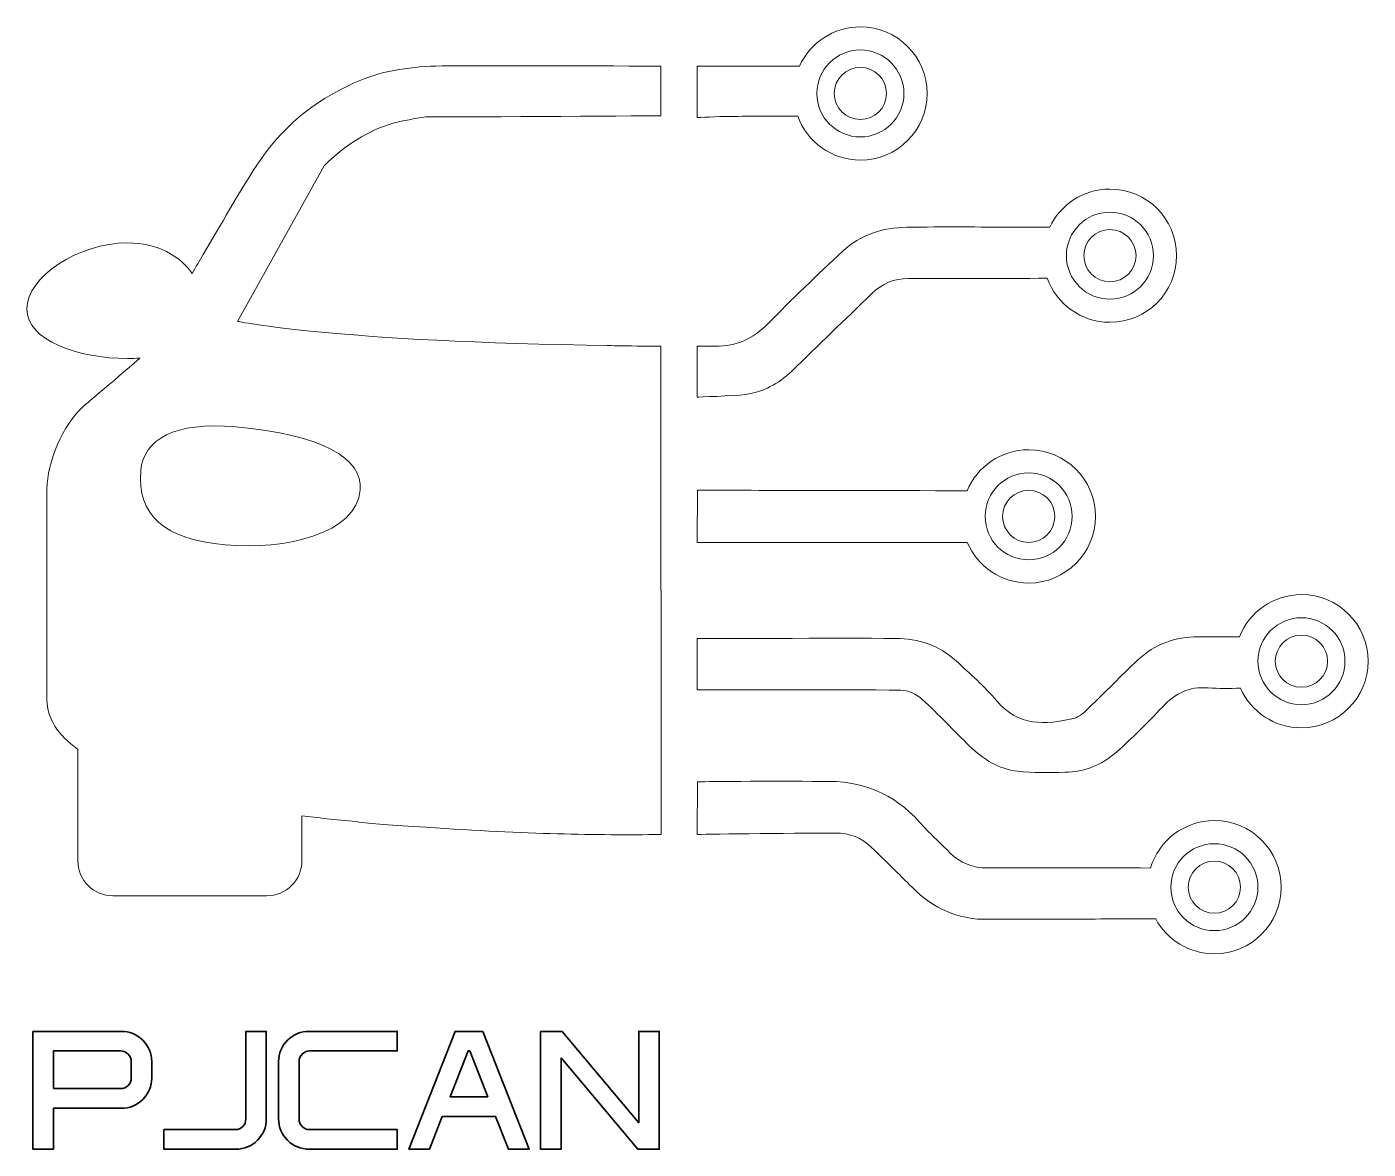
# Model space of a CAD drawing. Extents: x 56 to 456, y -453 to -118.
import ezdxf

# ---------------------------------------------------------------- set-up
doc = ezdxf.new("R2010")
doc.units = 0
doc.header["$MEASUREMENT"] = 0
doc.layers.add('Слой 1', color=7, linetype='Continuous', lineweight=0)

msp = doc.modelspace()

# ---------------------------------------------------------------- linework, layer by layer
at = {"layer": 'Слой 1', "color": 250, "lineweight": 35, "true_color": 0x1d1d1b}
for points in [[(191.94, -417.42), (205.76, -452.58), (199.6, -452.58), (195.77, -442.81), (179.9, -442.81), (176.07, -452.58), (169.92, -452.58), (183.73, -417.42)], [(215.3, -425.31), (215.3, -452.58), (209.2, -452.58), (209.2, -417.42), (215.62, -417.42), (238.5, -444.69), (238.5, -417.42), (244.6, -417.42), (244.6, -452.58), (238.18, -452.58)], [(187.57, -423.28), (182.22, -436.95), (193.45, -436.95), (188.1, -423.28)]]:
    msp.add_lwpolyline(points, close=True, dxfattribs=at)
at = {"layer": 'Слой 1'}
for points, knots in [([(265.43, -144.45), (272.26, -144.38), (279.09, -144.41), (285.9, -144.42), (288.69, -152.03), (295.98, -157.47), (304.57, -157.47), (315.56, -157.47), (324.47, -148.57), (324.47, -137.59), (324.47, -126.62), (315.56, -117.72), (304.57, -117.72), (296.48, -117.72), (289.54, -122.54), (286.42, -129.46), (276.5, -129.46), (255.91, -129.46), (255.91, -129.46), (255.91, -129.46), (255.95, -144.81), (255.95, -144.81), (255.95, -144.81), (262.46, -144.49), (265.43, -144.45)], [0, 0, 0, 0, 1, 1, 1, 2, 2, 2, 3, 3, 3, 4, 4, 4, 5, 5, 5, 6, 6, 6, 7, 7, 7, 8, 8, 8, 8]), ([(304.57, -124.63), (311.74, -124.63), (317.55, -130.43), (317.55, -137.59), (317.55, -144.75), (311.74, -150.56), (304.57, -150.56), (297.4, -150.56), (291.59, -144.75), (291.59, -137.59), (291.59, -130.43), (297.4, -124.63), (304.57, -124.63)], [0, 0, 0, 0, 1, 1, 1, 2, 2, 2, 3, 3, 3, 4, 4, 4, 4]), ([(245.05, -212.99), (235.3, -212.98), (225.4, -212.74), (230.38, -212.8), (148.18, -211.76), (118.82, -205.6), (118.82, -205.6), (118.82, -205.6), (144.71, -159.15), (144.71, -159.15), (150.82, -153.03), (157.71, -148.71), (165.5, -146.38), (168.3, -145.73), (171.44, -145.13), (175.02, -144.58), (189.05, -144.65), (245.04, -144.26), (245.04, -144.26), (245.04, -144.26), (245.05, -129.46), (245.05, -129.46), (245.05, -129.46), (184.97, -129.18), (177.96, -129.42), (169.45, -129.71), (161.4, -130.94), (153.62, -134.43), (141.52, -139.84), (131.77, -148.01), (124.6, -158.98), (118.93, -167.65), (113.9, -176.71), (108.63, -185.63), (107.52, -187.52), (106.41, -189.4), (105.29, -191.29), (101.59, -186.07), (95.03, -182.18), (86, -182.18), (71.42, -182.18), (56, -192.31), (56, -201.84), (56, -211.36), (71.42, -216.68), (86, -216.68), (87.28, -216.68), (88.48, -216.62), (89.66, -216.54), (81.19, -224.04), (72.8, -230.95), (72.8, -230.95), (66.87, -236.45), (62.01, -247.57), (62.01, -255.66), (62.01, -255.66), (62.01, -318.53), (62.01, -318.53), (62.01, -324.01), (65.22, -328.93), (71.21, -333.3), (71.21, -333.3), (71.21, -366.54), (71.21, -366.54), (71.21, -372.28), (75.9, -376.98), (81.63, -376.98), (81.63, -376.98), (127.61, -376.98), (127.61, -376.98), (133.34, -376.98), (138.03, -372.28), (138.03, -366.54), (138.03, -366.54), (138.03, -353.08), (138.03, -353.08), (142.48, -353.7), (148.05, -354.3), (154.21, -354.86), (158.49, -355.44), (165.08, -356), (174.98, -356.5), (205.87, -358.66), (225.32, -358.89), (245.16, -358.71), (245.16, -358.71), (245.05, -212.99), (245.05, -212.99)], [0, 0, 0, 0, 1, 1, 1, 2, 2, 2, 3, 3, 3, 4, 4, 4, 5, 5, 5, 6, 6, 6, 7, 7, 7, 8, 8, 8, 9, 9, 9, 10, 10, 10, 11, 11, 11, 12, 12, 12, 13, 13, 13, 14, 14, 14, 15, 15, 15, 16, 16, 16, 17, 17, 17, 18, 18, 18, 19, 19, 19, 20, 20, 20, 21, 21, 21, 22, 22, 22, 23, 23, 23, 24, 24, 24, 25, 25, 25, 26, 26, 26, 27, 27, 27, 28, 28, 28, 29, 29, 29, 29]), ([(304.57, -145.37), (308.87, -145.37), (312.36, -141.89), (312.36, -137.59), (312.36, -133.3), (308.87, -129.82), (304.57, -129.82), (300.27, -129.82), (296.78, -133.3), (296.78, -137.59), (296.78, -141.89), (300.27, -145.37), (304.57, -145.37)], [0, 0, 0, 0, 1, 1, 1, 2, 2, 2, 3, 3, 3, 4, 4, 4, 4]), ([(299.29, -184.67), (291.67, -191.75), (284.17, -198.98), (276.88, -206.4), (272.5, -210.86), (267.69, -213.04), (261.27, -213.01), (259.63, -213.01), (255.95, -213), (255.95, -213), (255.95, -213), (255.95, -228.18), (255.95, -228.18), (255.95, -228.18), (266.66, -227.87), (270.32, -227.4), (275.6, -226.71), (280.19, -224.18), (284.02, -220.51), (292.05, -212.83), (299.97, -205.03), (307.96, -197.3), (311, -194.36), (314.64, -192.8), (318.93, -192.8), (332.71, -192.81), (346.5, -192.91), (360.28, -192.71), (363.04, -200.38), (370.36, -205.87), (378.99, -205.87), (389.98, -205.87), (398.89, -196.97), (398.89, -185.99), (398.89, -175.02), (389.98, -166.12), (378.99, -166.12), (371.05, -166.12), (364.21, -170.77), (361.02, -177.49), (357.57, -177.45), (354.11, -177.47), (350.65, -177.47), (339.93, -177.47), (329.2, -177.35), (318.47, -177.51), (311.29, -177.62), (304.61, -179.72), (299.29, -184.67)], [0, 0, 0, 0, 1, 1, 1, 2, 2, 2, 3, 3, 3, 4, 4, 4, 5, 5, 5, 6, 6, 6, 7, 7, 7, 8, 8, 8, 9, 9, 9, 10, 10, 10, 11, 11, 11, 12, 12, 12, 13, 13, 13, 14, 14, 14, 15, 15, 15, 16, 16, 16, 16]), ([(378.99, -173.03), (386.16, -173.03), (391.97, -178.83), (391.97, -185.99), (391.97, -193.15), (386.16, -198.96), (378.99, -198.96), (371.82, -198.96), (366.01, -193.15), (366.01, -185.99), (366.01, -178.83), (371.82, -173.03), (378.99, -173.03)], [0, 0, 0, 0, 1, 1, 1, 2, 2, 2, 3, 3, 3, 4, 4, 4, 4]), ([(378.99, -193.77), (383.29, -193.77), (386.77, -190.29), (386.77, -185.99), (386.77, -181.7), (383.29, -178.21), (378.99, -178.21), (374.69, -178.21), (371.2, -181.7), (371.2, -185.99), (371.2, -190.29), (374.69, -193.77), (378.99, -193.77)], [0, 0, 0, 0, 1, 1, 1, 2, 2, 2, 3, 3, 3, 4, 4, 4, 4]), ([(155.43, -255.84), (154.27, -269.08), (133.19, -273.86), (115.12, -272.28), (97.05, -270.7), (88.83, -263.35), (89.99, -250.12), (90.81, -240.79), (100.13, -235.47), (118.2, -237.05), (144.08, -239.32), (156.24, -246.52), (155.43, -255.84)], [0, 0, 0, 0, 1, 1, 1, 2, 2, 2, 3, 3, 3, 4, 4, 4, 4]), ([(354.76, -283.66), (365.75, -283.66), (374.66, -274.76), (374.66, -263.78), (374.66, -252.8), (365.75, -243.9), (354.76, -243.9), (346.48, -243.9), (339.39, -248.94), (336.39, -256.12), (334.85, -256.2), (333.29, -256.12), (331.74, -256.12), (279.56, -256.01), (255.99, -255.98), (255.99, -255.98), (255.99, -255.98), (255.91, -271.58), (255.91, -271.58), (255.91, -271.58), (309.63, -271.58), (336.45, -271.58), (339.49, -278.68), (346.54, -283.66), (354.76, -283.66)], [0, 0, 0, 0, 1, 1, 1, 2, 2, 2, 3, 3, 3, 4, 4, 4, 5, 5, 5, 6, 6, 6, 7, 7, 7, 8, 8, 8, 8]), ([(354.76, -250.81), (361.93, -250.81), (367.74, -256.62), (367.74, -263.78), (367.74, -270.94), (361.93, -276.74), (354.76, -276.74), (347.59, -276.74), (341.78, -270.94), (341.78, -263.78), (341.78, -256.62), (347.59, -250.81), (354.76, -250.81)], [0, 0, 0, 0, 1, 1, 1, 2, 2, 2, 3, 3, 3, 4, 4, 4, 4]), ([(354.76, -271.56), (359.06, -271.56), (362.55, -268.07), (362.55, -263.78), (362.55, -259.48), (359.06, -256), (354.76, -256), (350.46, -256), (346.97, -259.48), (346.97, -263.78), (346.97, -268.07), (350.46, -271.56), (354.76, -271.56)], [0, 0, 0, 0, 1, 1, 1, 2, 2, 2, 3, 3, 3, 4, 4, 4, 4]), ([(436.1, -287.11), (427.68, -287.11), (420.5, -292.34), (417.59, -299.72), (413.53, -299.68), (409.47, -299.71), (405.42, -299.7), (398.48, -299.68), (392.35, -301.89), (387.31, -306.62), (382.31, -311.32), (377.56, -316.28), (372.6, -321.02), (371.31, -322.25), (369.8, -323.67), (368.17, -324.06), (359.74, -326.03), (351.68, -326.45), (345.23, -318.84), (341.57, -314.53), (337.3, -310.72), (333.11, -306.88), (328.05, -302.26), (321.9, -300.18), (315.06, -300.17), (298.78, -300.14), (255.95, -300.19), (255.95, -300.19), (255.95, -300.19), (255.86, -315.5), (255.86, -315.5), (255.86, -315.5), (299.66, -315.47), (316.65, -315.63), (318.81, -315.65), (321.39, -316.88), (323.02, -318.37), (327.92, -322.81), (332.4, -327.71), (337.14, -332.32), (341.14, -336.21), (345.83, -339.17), (351.44, -339.82), (356.09, -340.35), (360.85, -340.16), (365.56, -340.13), (371.43, -340.1), (376.62, -337.91), (380.92, -334.1), (385.7, -329.85), (390.28, -325.35), (394.64, -320.66), (398.39, -316.63), (402.59, -314.48), (408.24, -314.94), (411.44, -315.2), (414.68, -315.13), (417.91, -315.04), (421, -322), (427.98, -326.87), (436.1, -326.87), (447.09, -326.87), (456, -317.97), (456, -306.99), (456, -296.01), (447.09, -287.11), (436.1, -287.11)], [0, 0, 0, 0, 1, 1, 1, 2, 2, 2, 3, 3, 3, 4, 4, 4, 5, 5, 5, 6, 6, 6, 7, 7, 7, 8, 8, 8, 9, 9, 9, 10, 10, 10, 11, 11, 11, 12, 12, 12, 13, 13, 13, 14, 14, 14, 15, 15, 15, 16, 16, 16, 17, 17, 17, 18, 18, 18, 19, 19, 19, 20, 20, 20, 21, 21, 21, 22, 22, 22, 22]), ([(436.1, -319.96), (428.93, -319.96), (423.12, -314.15), (423.12, -306.99), (423.12, -299.83), (428.93, -294.03), (436.1, -294.03), (443.27, -294.03), (449.08, -299.83), (449.08, -306.99), (449.08, -314.15), (443.27, -319.96), (436.1, -319.96)], [0, 0, 0, 0, 1, 1, 1, 2, 2, 2, 3, 3, 3, 4, 4, 4, 4]), ([(436.1, -299.21), (431.8, -299.21), (428.31, -302.7), (428.31, -306.99), (428.31, -311.29), (431.8, -314.77), (436.1, -314.77), (440.4, -314.77), (443.89, -311.29), (443.89, -306.99), (443.89, -302.7), (440.4, -299.21), (436.1, -299.21)], [0, 0, 0, 0, 1, 1, 1, 2, 2, 2, 3, 3, 3, 4, 4, 4, 4]), ([(410.14, -354.53), (401.13, -354.53), (393.53, -360.5), (391.08, -368.7), (375.32, -368.61), (357.55, -368.67), (342.45, -368.68), (338.09, -368.68), (334.36, -367.2), (331.28, -364.14), (328.25, -361.13), (325.1, -358.22), (322.25, -355.04), (314.47, -346.35), (304.9, -342.47), (293.14, -342.87), (278.08, -342.65), (256.04, -342.97), (256.04, -342.97), (256.04, -342.97), (255.95, -358.66), (255.95, -358.66), (255.95, -358.66), (283.43, -358.27), (297.1, -358.26), (301.35, -358.26), (304.93, -359.67), (307.92, -362.54), (312.03, -366.49), (316.05, -370.52), (320.09, -374.54), (326.38, -380.8), (333.84, -384.18), (342.84, -384), (347.49, -383.9), (352.14, -383.99), (356.78, -383.98), (365.45, -383.95), (374.11, -383.9), (382.78, -383.87), (386.08, -383.86), (389.35, -383.87), (392.63, -383.87), (396, -390.07), (402.58, -394.28), (410.14, -394.28), (421.13, -394.28), (430.04, -385.38), (430.04, -374.41), (430.04, -363.43), (421.13, -354.53), (410.14, -354.53)], [0, 0, 0, 0, 1, 1, 1, 2, 2, 2, 3, 3, 3, 4, 4, 4, 5, 5, 5, 6, 6, 6, 7, 7, 7, 8, 8, 8, 9, 9, 9, 10, 10, 10, 11, 11, 11, 12, 12, 12, 13, 13, 13, 14, 14, 14, 15, 15, 15, 16, 16, 16, 17, 17, 17, 17]), ([(410.14, -387.37), (402.97, -387.37), (397.16, -381.57), (397.16, -374.41), (397.16, -367.25), (402.97, -361.44), (410.14, -361.44), (417.31, -361.44), (423.12, -367.25), (423.12, -374.41), (423.12, -381.57), (417.31, -387.37), (410.14, -387.37)], [0, 0, 0, 0, 1, 1, 1, 2, 2, 2, 3, 3, 3, 4, 4, 4, 4]), ([(410.14, -366.63), (405.84, -366.63), (402.35, -370.11), (402.35, -374.41), (402.35, -378.7), (405.84, -382.18), (410.14, -382.18), (414.44, -382.18), (417.93, -378.7), (417.93, -374.41), (417.93, -370.11), (414.44, -366.63), (410.14, -366.63)], [0, 0, 0, 0, 1, 1, 1, 2, 2, 2, 3, 3, 3, 4, 4, 4, 4])]:
    msp.add_open_spline(points, degree=3, knots=knots, dxfattribs=at)
at = {"layer": 'Слой 1', "color": 250, "lineweight": 35, "true_color": 0x1d1d1b}
for points, knots in [([(57.83, -417.42), (57.83, -417.42), (84.08, -417.42), (84.08, -417.42), (86.63, -417.42), (88.8, -418.31), (90.57, -420.08), (92.34, -421.86), (93.23, -423.98), (93.23, -426.46), (93.23, -426.46), (93.23, -431.34), (93.23, -431.34), (93.23, -433.81), (92.34, -435.94), (90.57, -437.71), (88.8, -439.48), (86.63, -440.37), (84.08, -440.37), (84.08, -440.37), (63.93, -440.37), (63.93, -440.37), (63.93, -440.37), (63.93, -452.58), (63.93, -452.58), (63.93, -452.58), (57.83, -452.58), (57.83, -452.58), (57.83, -452.58), (57.83, -417.42), (57.83, -417.42)], [0, 0, 0, 0, 1, 1, 1, 2, 2, 2, 3, 3, 3, 4, 4, 4, 5, 5, 5, 6, 6, 6, 7, 7, 7, 8, 8, 8, 9, 9, 9, 10, 10, 10, 10]), ([(118.26, -446.72), (119.07, -446.72), (119.78, -446.41), (120.39, -445.8), (121, -445.19), (121.31, -444.44), (121.31, -443.54), (121.31, -443.54), (121.31, -417.42), (121.31, -417.42), (121.31, -417.42), (127.41, -417.42), (127.41, -417.42), (127.41, -417.42), (127.41, -443.54), (127.41, -443.54), (127.41, -446.02), (126.52, -448.14), (124.75, -449.92), (122.98, -451.69), (120.81, -452.58), (118.26, -452.58), (118.26, -452.58), (96.89, -452.58), (96.89, -452.58), (96.89, -452.58), (96.89, -446.72), (96.89, -446.72), (96.89, -446.72), (118.26, -446.72), (118.26, -446.72)], [0, 0, 0, 0, 1, 1, 1, 2, 2, 2, 3, 3, 3, 4, 4, 4, 5, 5, 5, 6, 6, 6, 7, 7, 7, 8, 8, 8, 9, 9, 9, 10, 10, 10, 10]), ([(166.47, -446.72), (166.47, -446.72), (166.47, -452.58), (166.47, -452.58), (166.47, -452.58), (140.23, -452.58), (140.23, -452.58), (137.67, -452.58), (135.51, -451.69), (133.73, -449.92), (131.96, -448.14), (131.07, -446.02), (131.07, -443.54), (131.07, -443.54), (131.07, -426.46), (131.07, -426.46), (131.07, -423.98), (131.96, -421.86), (133.73, -420.08), (135.51, -418.31), (137.67, -417.42), (140.23, -417.42), (140.23, -417.42), (166.47, -417.42), (166.47, -417.42), (166.47, -417.42), (166.47, -423.28), (166.47, -423.28), (166.47, -423.28), (140.23, -423.28), (140.23, -423.28), (139.41, -423.28), (138.7, -423.59), (138.09, -424.2), (137.48, -424.81), (137.18, -425.56), (137.18, -426.46), (137.18, -426.46), (137.18, -443.54), (137.18, -443.54), (137.18, -444.44), (137.48, -445.19), (138.09, -445.8), (138.7, -446.41), (139.41, -446.72), (140.23, -446.72), (140.23, -446.72), (166.47, -446.72), (166.47, -446.72)], [0, 0, 0, 0, 1, 1, 1, 2, 2, 2, 3, 3, 3, 4, 4, 4, 5, 5, 5, 6, 6, 6, 7, 7, 7, 8, 8, 8, 9, 9, 9, 10, 10, 10, 11, 11, 11, 12, 12, 12, 13, 13, 13, 14, 14, 14, 15, 15, 15, 16, 16, 16, 16]), ([(63.93, -434.51), (63.93, -434.51), (84.08, -434.51), (84.08, -434.51), (84.89, -434.51), (85.6, -434.21), (86.21, -433.6), (86.82, -432.99), (87.13, -432.23), (87.13, -431.34), (87.13, -431.34), (87.13, -426.46), (87.13, -426.46), (87.13, -425.56), (86.82, -424.81), (86.21, -424.2), (85.6, -423.59), (84.89, -423.28), (84.08, -423.28), (84.08, -423.28), (63.93, -423.28), (63.93, -423.28), (63.93, -423.28), (63.93, -434.51), (63.93, -434.51)], [0, 0, 0, 0, 1, 1, 1, 2, 2, 2, 3, 3, 3, 4, 4, 4, 5, 5, 5, 6, 6, 6, 7, 7, 7, 8, 8, 8, 8])]:
    msp.add_open_spline(points, degree=3, knots=knots, dxfattribs=at)

doc.saveas('drawing.dxf')
